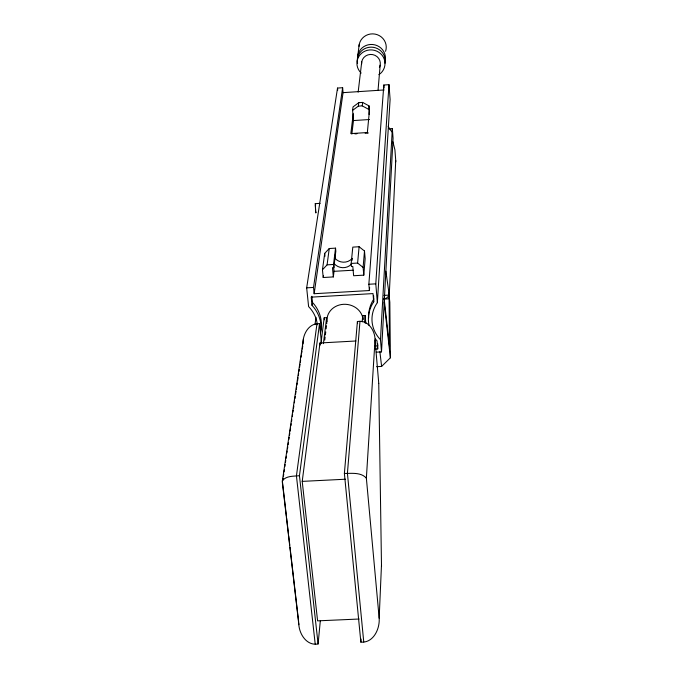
<?xml version="1.0" encoding="UTF-8"?>
<svg xmlns="http://www.w3.org/2000/svg" width="678" height="678" viewBox="0 0 678 678"><rect width="100%" height="100%" fill="white"/><g stroke="black" fill="none" stroke-linecap="round" stroke-linejoin="round"><path stroke-width="1.02" d="M378.748 383.35L381.477 564.986L379.171 618.133C379.951 628.887 373.434 643.151 360.865 642.125L344.382 473.456L357.408 321.533C367.9 319.44 375.163 330.576 375.036 339.924L378.765 383.46M303.058 343.924C302.515 334.5 308.837 322.881 319.516 323.669L321.525 343.602M383.977 295.396L389.24 295.091L395.732 160.542L394.918 149.821L392.884 141.753M376.29 352.17L381.511 351.882L393.071 138.27L392.342 128.634L389.172 128.837M381.511 351.882L380.485 339.703L392.342 128.634M303.447 338.89L282.26 481.634L298.845 624.692C299.49 634.481 306.973 646.066 318.092 643.973L320.296 621.048M375.62 349.051L377.714 348.933L377.731 343.831M360.865 642.125L361.052 638.998M379.171 618.133L366.366 478.176L375.036 339.924M380.485 339.703A34.468 30.976 1.6 0 1 377.366 302.659L390.113 99.437L388.986 84.674L383.824 85.013L368.857 284.251L369.4 290.54L314.151 293.718L313.516 287.447L342.627 87.725L337.525 88.064L306.668 287.845L308.6 306.583A34.307 30.663 9.6 0 1 317.338 324.745M377.366 302.659L375.79 283.845L388.986 84.674M369.052 325.491A38.044 34.188 1.6 0 1 372.332 304.075L373.714 301.88L373.646 295.828M369.4 290.54L369.629 287.37M364.578 322.779L365.137 315.507L362.705 315.643L362.205 321.872M359.967 321.389L347.416 473.303L363.755 641.998M363.789 275.149L365.154 258.632L364.493 251.021L359.111 246.741L352.806 247.123L351.162 263.437L351.441 266.539L352.797 266.462L353.636 275.743L363.789 275.149L363.111 267.42L364.493 251.021M378.027 90.471L380.163 65.207M363.111 267.42L357.611 263.056L359.111 246.741M316.084 212.044L315.821 212.968L315.253 203.654L320.126 203.358M365.154 133.227L368.222 133.024L367.349 132.541L369.417 110.946L369.002 105.87L362.628 102.412L358.755 102.666L353.035 106.912L352.602 110.387L353.475 120.557L351.857 134.075M369.078 114.438L369.002 105.87M352.051 260.403L352.255 258.352M368.663 109.344L362.247 105.87L362.628 102.412M352.602 110.387L358.357 106.115L358.755 102.666M358.154 92.115L361.747 61.749M333.347 276.921L332.466 267.657L333.813 267.573L335.83 251.191L335.542 248.14L329.245 248.521L324.711 253.377L322.457 269.793L323.22 277.514L333.347 276.921L334.034 271.327L333.542 266.208M353.255 113.726L350.831 133.6L367.349 132.541M324.745 340.093L325.118 337.017M325.372 334.966L325.754 331.889M326.135 328.813L326.508 325.737M326.762 323.686L326.626 317.685L324.194 317.821L321.025 342.78M323.398 343.678L326.626 317.685M333.813 267.573L333.525 264.471L335.542 248.14M357.84 55.342L359.196 44.587M359.111 619.022L317.584 620.853L302.219 481.38L319.982 342.983L355.916 340.992M318.092 643.973L299.456 475.71L319.516 323.669M322.457 269.793L327.084 264.852L329.245 248.521M316.965 323.813L296.43 475.863L315.211 644.1M323.22 277.514L323.499 275.446M314.99 324.66L315.99 317.338M314.151 293.718L343.06 92.649L342.627 87.725M320.431 333.593A37.866 33.841 9.6 0 0 313.821 307.414L312.05 305.405L312.482 302.439L311.846 296.269M282.819 480.278L283.133 478.185M283.446 476.092L283.751 473.998M284.065 471.905L284.37 469.812M284.836 466.676L285.15 464.583M285.463 462.489L285.769 460.396M286.082 458.303L286.396 456.209M286.862 453.074L287.167 450.98M287.48 448.887L287.794 446.794M288.099 444.7L288.413 442.607M288.879 439.471L289.192 437.378M289.498 435.284L289.811 433.191M290.116 431.098L290.582 427.962M290.896 425.869L291.209 423.775M291.515 421.682L291.828 419.589M292.294 416.445L292.608 414.351M292.913 412.266L293.227 410.173M293.54 408.08L293.845 405.986M294.311 402.842L294.625 400.749M294.93 398.664L295.244 396.571M295.557 394.477L296.023 391.333M296.328 389.24L296.642 387.146M296.956 385.062L297.261 382.968M297.574 380.875L298.04 377.731M298.354 375.637L298.659 373.544M298.973 371.459L299.286 369.366M299.591 367.298L300.04 364.247M300.346 362.221L300.642 360.188M301.1 357.137L301.396 355.103M301.702 353.069L301.998 351.043M302.303 349.009L302.752 345.958M282.311 480.888C285.955 475.642 293.777 476.329 299.456 475.71M373.909 298.922L372.536 301.117A37.9 34.095 1.6 0 0 368.671 317.94M351.933 258.665L351.806 258.827A10.916 9.992 6.5 0 1 336.491 259.733L335 258.31M351.39 264.14L351.263 264.301A11.001 10.043 6.5 0 1 335.83 265.208L334.33 263.776M376.595 366.688L381.621 366.417L390.384 357.798L389.825 302.244L388.799 292.828M384.333 298.803C387.757 298.43 389.875 294.896 389.409 291.642M343.06 92.649L384.214 89.945M358.357 106.115L362.247 105.87M353.475 120.557L369.502 119.523M354.925 133.88L356.967 133.744M327.084 264.852L333.525 264.471M351.162 263.437L357.611 263.056M334.034 271.327L353.162 270.208M306.668 287.845L313.516 287.447M368.857 284.251L375.79 283.845M383.79 299.1L389.07 298.795L389.528 346.517L384.104 298.337M374.764 346.017L377.9 345.839M344.382 473.456C351.585 473.43 361.188 472.151 366.366 478.176M302.219 481.38L345.5 479.219M315.253 203.654L315.626 204.612M312.482 302.439L314.236 304.447A37.731 33.747 9.6 0 1 320.414 332.313M375.307 338.881L377.027 340.856L377.714 348.933M315.617 205.9L315.372 205.281L315.575 210.739M385.875 271.2L389.24 295.091M379.875 351.713L381.621 366.417M282.514 482.372L286.396 515.89M286.641 517.984L288.455 533.696M288.701 535.798L289.794 545.222M290.031 547.315L298.651 621.692M384.095 302.041L390.384 357.798M388.723 295.684L389.07 298.795M319.982 342.983L320.186 345.06M312.05 305.405L311.21 297.142L373.01 293.591L373.714 301.88M324.194 317.821L324.389 319.796M324.711 253.377L324.991 256.225M334.89 255.318L335.178 258.36M337.525 88.064L337.712 90.166M357.408 321.533L357.594 323.635M365.137 315.507L365.832 323.423M362.705 315.643L363.052 319.601A18.103 16.255 5.7 0 0 343.509 304.312A18.103 16.255 5.7 0 0 327.016 321.635M383.824 85.013L384.053 87.971M298.718 622.692L298.845 624.692M395.732 160.542L395.74 161.796M361.62 64.096A9.373 9.017 6.3 0 1 372.671 54.596A9.373 9.017 6.3 0 1 379.4 67.436M392.147 132.074A25.832 24.527 -0.3 0 1 388.172 126.227M357.577 63.359A13.984 13.475 6.3 0 1 371.078 47.155A13.984 13.475 6.3 0 1 384.977 63.257M361.171 73.063A14.06 13.535 6.3 0 1 361.56 53.291A14.06 13.535 6.3 0 1 382.011 55.155A14.06 13.535 6.3 0 1 378.883 74.673M357.611 57.969A13.916 13.416 6.4 0 1 372.714 44.502A13.916 13.416 6.4 0 1 385.189 60.478M358.993 46.299A13.645 13.187 6.4 0 1 375.12 34.112A13.645 13.187 6.4 0 1 385.562 51.299M381.468 564.986A16.272 10.975 1.1 0 1 381.502 566.393"/></g></svg>
